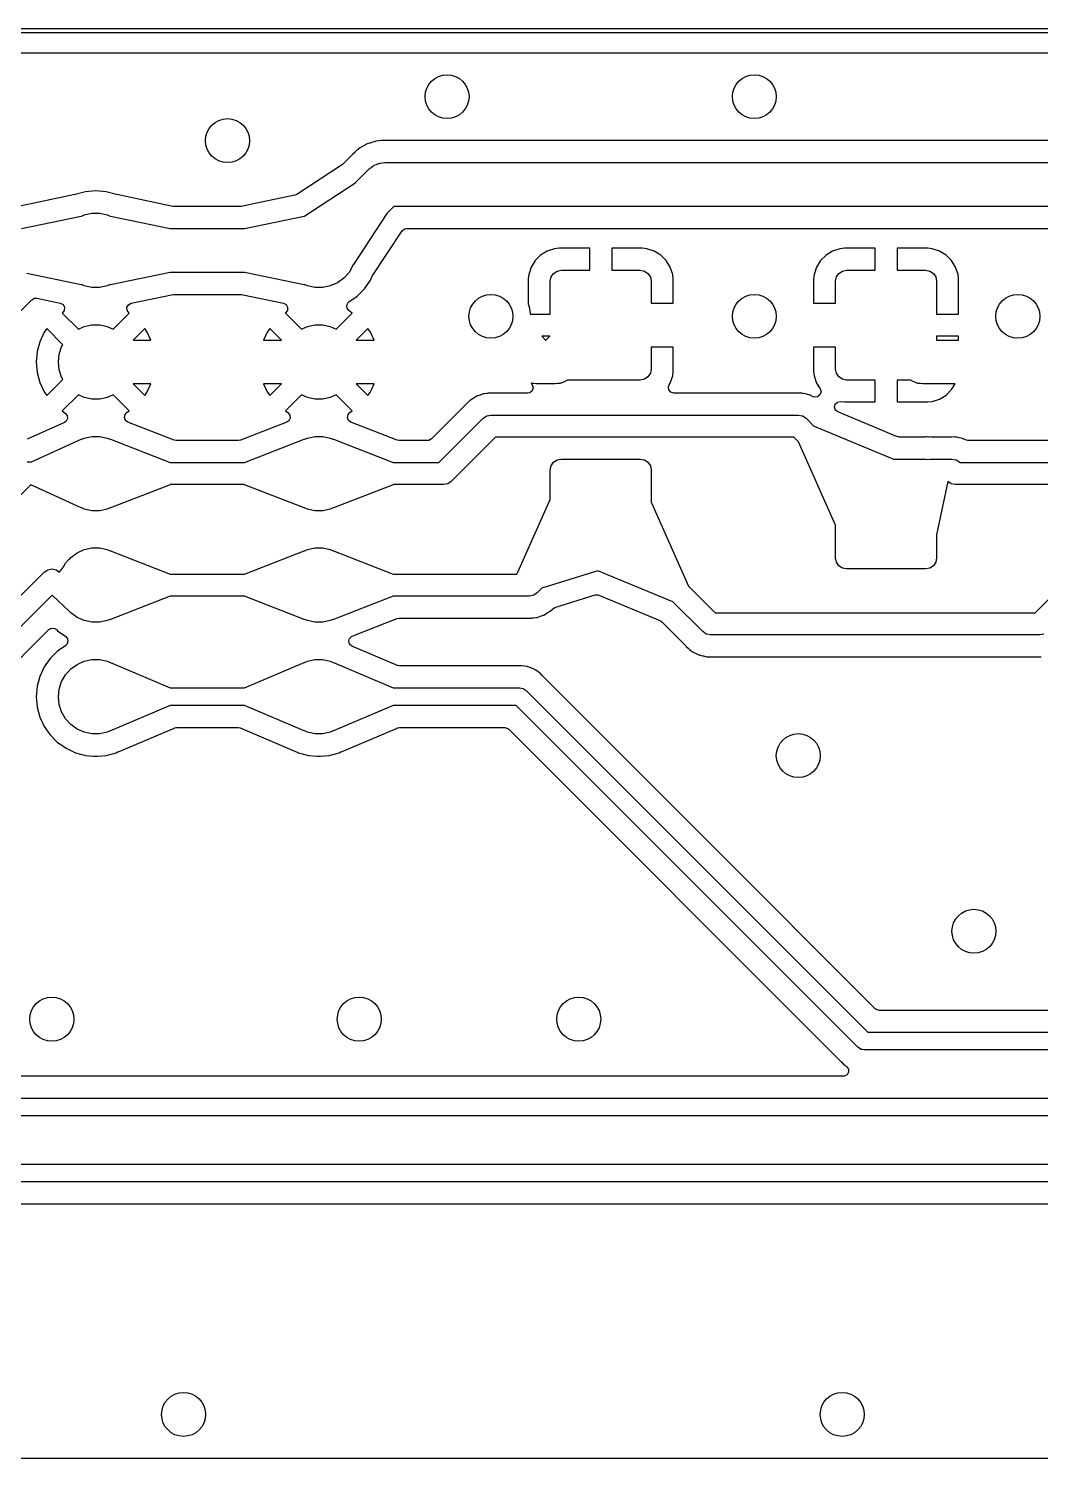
# Model space of a CAD drawing. Extents: x 0.1 to 11.5, y -4.3 to -1.1.
# Drawn here: x 4.152 to 5.06, y -2.382 to -1.1 of the extents above; entities that cross this region are included whole.
import ezdxf

# ---------------------------------------------------------------- set-up
doc = ezdxf.new("R2010")
doc.units = 0
doc.header["$MEASUREMENT"] = 0
doc.layers.add('BLACK', color=7, linetype='CONTINUOUS')

msp = doc.modelspace()

# ---------------------------------------------------------------- linework, layer by layer
at = {"layer": 'BLACK', "linetype": 'CONTINUOUS'}
for p, q in [((0.0787, -1.1004), (11.5354, -1.1004)), ((11.5335, -1.1043), (0.0807, -1.1043)), ((3.9452, -1.122), (5.6611, -1.122)), ((4.4546, -1.2046), (4.4533, -1.2051)), ((4.4549, -1.2044), (4.4546, -1.2046)), ((4.456, -1.2038), (4.4549, -1.2044)), ((4.4583, -1.2031), (4.456, -1.2038)), ((4.456, -1.2038), (4.456, -1.2038)), ((4.4585, -1.203), (4.4583, -1.2031)), ((4.4608, -1.2021), (4.4585, -1.203)), ((4.4621, -1.2019), (4.4608, -1.2021)), ((4.4624, -1.2018), (4.4621, -1.2019)), ((4.4637, -1.2014), (4.4624, -1.2018)), ((4.4661, -1.2011), (4.4637, -1.2014)), ((4.4663, -1.2011), (4.4661, -1.2011)), ((4.4686, -1.2007), (4.4663, -1.2011)), ((4.4704, -1.2007), (4.4686, -1.2007)), ((4.4686, -1.2007), (4.4686, -1.2007)), ((4.4686, -1.2007), (4.4686, -1.2007)), ((4.4722, -1.2008), (4.4704, -1.2007)), ((5.0958, -1.2008), (4.4722, -1.2008)), ((4.4419, -1.2142), (4.4345, -1.2216)), ((4.4421, -1.2139), (4.4419, -1.2142)), ((4.443, -1.2129), (4.4421, -1.2139)), ((4.4448, -1.2113), (4.443, -1.2129)), ((4.4449, -1.2112), (4.4448, -1.2113)), ((4.4466, -1.2095), (4.4449, -1.2112)), ((4.4478, -1.2087), (4.4466, -1.2095)), ((4.4466, -1.2095), (4.4466, -1.2095)), ((4.448, -1.2085), (4.4478, -1.2087)), ((4.449, -1.2077), (4.448, -1.2085)), ((4.4511, -1.2065), (4.449, -1.2077)), ((4.4513, -1.2064), (4.4511, -1.2065)), ((4.4533, -1.2051), (4.4513, -1.2064)), ((4.4533, -1.2051), (4.4533, -1.2051)), ((4.4338, -1.2222), (4.3928, -1.2491)), ((4.4345, -1.2216), (4.4338, -1.2222)), ((4.4458, -1.2381), (4.4577, -1.2262)), ((4.4577, -1.2262), (4.4594, -1.225)), ((4.4594, -1.225), (4.461, -1.2236)), ((4.461, -1.2236), (4.4617, -1.2233)), ((4.4617, -1.2233), (4.4622, -1.2229)), ((4.4622, -1.2229), (4.4642, -1.2221)), ((4.4642, -1.2221), (4.4661, -1.2213)), ((4.4661, -1.2213), (4.4668, -1.2212)), ((4.4668, -1.2212), (4.4675, -1.2209)), ((4.4675, -1.2209), (4.4696, -1.2208)), ((4.4696, -1.2208), (4.4717, -1.2205)), ((4.4717, -1.2205), (5.0984, -1.2205)), ((4.4001, -1.2681), (4.4457, -1.2382)), ((4.4457, -1.2382), (4.4458, -1.2381)), ((4.1937, -1.2492), (4.1434, -1.2597)), ((4.1941, -1.2491), (4.1937, -1.2492)), ((4.2033, -1.2467), (4.1941, -1.2491)), ((4.1941, -1.2491), (4.1941, -1.2491)), ((4.2126, -1.2458), (4.2033, -1.2467)), ((4.2033, -1.2467), (4.2033, -1.2467)), ((4.2219, -1.2467), (4.2126, -1.2458)), ((4.2126, -1.2458), (4.2126, -1.2458)), ((4.2311, -1.2491), (4.2219, -1.2467)), ((4.2219, -1.2467), (4.2219, -1.2467)), ((4.2315, -1.2492), (4.2311, -1.2491)), ((4.2311, -1.2491), (4.2311, -1.2491)), ((4.2818, -1.2597), (4.2315, -1.2492)), ((4.3911, -1.2498), (4.3499, -1.2583)), ((4.3928, -1.2491), (4.3911, -1.2498)), ((4.146, -1.2795), (4.1994, -1.2684)), ((4.1994, -1.2684), (4.1998, -1.2684)), ((4.1998, -1.2685), (4.2023, -1.2674)), ((4.1998, -1.2684), (4.1998, -1.2685)), ((4.2023, -1.2674), (4.2091, -1.2659)), ((4.2091, -1.2659), (4.2161, -1.2659)), ((4.2161, -1.2659), (4.2229, -1.2674)), ((4.2229, -1.2674), (4.2254, -1.2685)), ((4.2254, -1.2685), (4.2255, -1.2684)), ((4.2255, -1.2684), (4.2258, -1.2684)), ((4.2258, -1.2684), (4.2792, -1.2795)), ((4.282, -1.2597), (4.2818, -1.2597)), ((4.283, -1.2598), (4.282, -1.2597)), ((4.3422, -1.2598), (4.283, -1.2598)), ((4.3432, -1.2597), (4.3422, -1.2598)), ((4.3434, -1.2597), (4.3432, -1.2597)), ((4.3499, -1.2583), (4.3434, -1.2597)), ((4.346, -1.2795), (4.3994, -1.2684)), ((4.3994, -1.2684), (4.3998, -1.2684)), ((4.3998, -1.2684), (4.3998, -1.2685)), ((4.3998, -1.2685), (4.3999, -1.2684)), ((4.3999, -1.2683), (4.4001, -1.2681)), ((4.3999, -1.2684), (4.3999, -1.2683)), ((4.4736, -1.2661), (4.4437, -1.3117)), ((4.4737, -1.266), (4.4736, -1.2661)), ((4.4798, -1.2598), (4.4737, -1.266)), ((5.0903, -1.2598), (4.4798, -1.2598)), ((4.2792, -1.2795), (4.2793, -1.2795)), ((4.2793, -1.2795), (4.3459, -1.2795)), ((4.3459, -1.2795), (4.346, -1.2795)), ((4.4872, -1.2818), (4.4893, -1.28)), ((4.4893, -1.28), (4.4913, -1.2795)), ((4.4913, -1.2795), (5.0788, -1.2795)), ((4.4605, -1.3224), (4.4872, -1.2818)), ((4.6115, -1.3035), (4.6066, -1.3083)), ((4.6174, -1.2998), (4.6115, -1.3035)), ((4.6239, -1.2977), (4.6174, -1.2998)), ((4.6174, -1.2998), (4.6174, -1.2998)), ((4.628, -1.2972), (4.6239, -1.2977)), ((4.6555, -1.2972), (4.628, -1.2972)), ((4.628, -1.2972), (4.628, -1.2972)), ((4.6555, -1.3169), (4.6555, -1.2972)), ((4.7028, -1.2972), (4.6752, -1.2972)), ((4.6752, -1.2972), (4.6752, -1.3169)), ((4.7068, -1.2977), (4.7028, -1.2972)), ((4.7134, -1.2998), (4.7068, -1.2977)), ((4.7068, -1.2977), (4.7068, -1.2977)), ((4.7192, -1.3035), (4.7134, -1.2998)), ((4.7134, -1.2998), (4.7134, -1.2998)), ((4.7241, -1.3083), (4.7192, -1.3035)), ((4.8674, -1.3035), (4.8625, -1.3083)), ((4.8733, -1.2998), (4.8674, -1.3035)), ((4.8798, -1.2977), (4.8733, -1.2998)), ((4.8733, -1.2998), (4.8733, -1.2998)), ((4.8839, -1.2972), (4.8798, -1.2977)), ((4.9114, -1.2972), (4.8839, -1.2972)), ((4.8839, -1.2972), (4.8839, -1.2972)), ((4.9114, -1.3169), (4.9114, -1.2972)), ((4.9587, -1.2972), (4.9311, -1.2972)), ((4.9311, -1.2972), (4.9311, -1.3169)), ((4.9627, -1.2977), (4.9587, -1.2972)), ((4.9693, -1.2998), (4.9627, -1.2977)), ((4.9627, -1.2977), (4.9627, -1.2977)), ((4.9751, -1.3035), (4.9693, -1.2998)), ((4.9693, -1.2998), (4.9693, -1.2998)), ((4.98, -1.3083), (4.9751, -1.3035)), ((4.2792, -1.319), (4.2258, -1.3301)), ((4.2793, -1.3189), (4.2792, -1.319)), ((4.3459, -1.3189), (4.2793, -1.3189)), ((4.346, -1.319), (4.3459, -1.3189)), ((4.3994, -1.3301), (4.346, -1.319)), ((4.4397, -1.3189), (4.435, -1.3241)), ((4.4432, -1.3128), (4.4397, -1.3189)), ((4.4435, -1.3119), (4.4432, -1.3128)), ((4.4437, -1.3117), (4.4435, -1.3119)), ((4.603, -1.3142), (4.6008, -1.3208)), ((4.6066, -1.3083), (4.603, -1.3142)), ((4.603, -1.3142), (4.603, -1.3142)), ((4.6208, -1.323), (4.623, -1.3198)), ((4.623, -1.3198), (4.6262, -1.3177)), ((4.6262, -1.3177), (4.6299, -1.3169)), ((4.6299, -1.3169), (4.6555, -1.3169)), ((4.6752, -1.3169), (4.7008, -1.3169)), ((4.7008, -1.3169), (4.7046, -1.3177)), ((4.7046, -1.3177), (4.7077, -1.3198)), ((4.7077, -1.3198), (4.7099, -1.323)), ((4.7277, -1.3142), (4.7241, -1.3083)), ((4.7299, -1.3208), (4.7277, -1.3142)), ((4.7277, -1.3142), (4.7277, -1.3142)), ((4.8589, -1.3142), (4.8567, -1.3208)), ((4.8625, -1.3083), (4.8589, -1.3142)), ((4.8589, -1.3142), (4.8589, -1.3142)), ((4.8767, -1.323), (4.8789, -1.3198)), ((4.8789, -1.3198), (4.8821, -1.3177)), ((4.8821, -1.3177), (4.8858, -1.3169)), ((4.8858, -1.3169), (4.9114, -1.3169)), ((4.9311, -1.3169), (4.9567, -1.3169)), ((4.9567, -1.3169), (4.9605, -1.3177)), ((4.9605, -1.3177), (4.9637, -1.3198)), ((4.9637, -1.3198), (4.9658, -1.323)), ((4.9836, -1.3142), (4.98, -1.3083)), ((4.9858, -1.3208), (4.9836, -1.3142)), ((4.9836, -1.3142), (4.9836, -1.3142)), ((4.1994, -1.3301), (4.1508, -1.32)), ((4.1997, -1.33), (4.1994, -1.3301)), ((4.1998, -1.3299), (4.1997, -1.33)), ((4.2023, -1.331), (4.1998, -1.3299)), ((4.2091, -1.3325), (4.2023, -1.331)), ((4.2161, -1.3325), (4.2091, -1.3325)), ((4.2229, -1.331), (4.2161, -1.3325)), ((4.2254, -1.3299), (4.2229, -1.331)), ((4.2254, -1.33), (4.2254, -1.3299)), ((4.2258, -1.3301), (4.2254, -1.33)), ((4.3997, -1.33), (4.3994, -1.3301)), ((4.3998, -1.3299), (4.3997, -1.33)), ((4.4023, -1.331), (4.3998, -1.3299)), ((4.4091, -1.3325), (4.4023, -1.331)), ((4.4161, -1.3325), (4.4091, -1.3325)), ((4.4229, -1.331), (4.4161, -1.3325)), ((4.4293, -1.3282), (4.4229, -1.331)), ((4.435, -1.3241), (4.4293, -1.3282)), ((4.4535, -1.3335), (4.4588, -1.3259)), ((4.4588, -1.3259), (4.4602, -1.323)), ((4.4588, -1.3259), (4.4588, -1.3259)), ((4.4602, -1.323), (4.4605, -1.3224)), ((4.6008, -1.3208), (4.6004, -1.3248)), ((4.6004, -1.3248), (4.6004, -1.3472)), ((4.6008, -1.3208), (4.6008, -1.3208)), ((4.6201, -1.3268), (4.6208, -1.323)), ((4.6201, -1.3563), (4.6201, -1.3268)), ((4.7099, -1.323), (4.7106, -1.3268)), ((4.7106, -1.3268), (4.7106, -1.3465)), ((4.7303, -1.3248), (4.7299, -1.3208)), ((4.7303, -1.3465), (4.7303, -1.3248)), ((4.7303, -1.3248), (4.7303, -1.3248)), ((4.8567, -1.3208), (4.8563, -1.3248)), ((4.8563, -1.3248), (4.8563, -1.3465)), ((4.8567, -1.3208), (4.8567, -1.3208)), ((4.876, -1.3268), (4.8767, -1.323)), ((4.876, -1.3465), (4.876, -1.3268)), ((4.9658, -1.323), (4.9665, -1.3268)), ((4.9665, -1.3268), (4.9665, -1.3563)), ((4.9862, -1.3248), (4.9858, -1.3208)), ((4.9862, -1.3563), (4.9862, -1.3248)), ((4.9862, -1.3248), (4.9862, -1.3248)), ((4.0356, -1.463), (4.1552, -1.3434)), ((4.1552, -1.3434), (4.1576, -1.3421)), ((4.1576, -1.3421), (4.1596, -1.3421)), ((4.1596, -1.3421), (4.1808, -1.3465)), ((4.2444, -1.3465), (4.282, -1.3387)), ((4.282, -1.3387), (4.283, -1.3386)), ((4.283, -1.3386), (4.3422, -1.3386)), ((4.3422, -1.3386), (4.3432, -1.3387)), ((4.3432, -1.3387), (4.3808, -1.3465)), ((4.4388, -1.3459), (4.4396, -1.3452)), ((4.4396, -1.3452), (4.4469, -1.3401)), ((4.4469, -1.3401), (4.4535, -1.3335)), ((4.1808, -1.3465), (4.1833, -1.3478)), ((4.1828, -1.3552), (4.1826, -1.3553)), ((4.1826, -1.3553), (4.1826, -1.3553)), ((4.1826, -1.3553), (4.197, -1.3697)), ((4.1844, -1.353), (4.1828, -1.3552)), ((4.1833, -1.3478), (4.1846, -1.3502)), ((4.1846, -1.3502), (4.1844, -1.353)), ((4.2282, -1.3697), (4.2426, -1.3553)), ((4.2405, -1.3504), (4.2418, -1.348)), ((4.2408, -1.3532), (4.2405, -1.3504)), ((4.2425, -1.3553), (4.2408, -1.3532)), ((4.2418, -1.348), (4.2442, -1.3466)), ((4.2426, -1.3553), (4.2425, -1.3553)), ((4.2426, -1.3553), (4.2426, -1.3553)), ((4.2442, -1.3466), (4.2444, -1.3465)), ((4.3808, -1.3465), (4.3833, -1.3478)), ((4.3828, -1.3552), (4.3826, -1.3553)), ((4.3826, -1.3553), (4.3826, -1.3553)), ((4.3826, -1.3553), (4.397, -1.3697)), ((4.3844, -1.353), (4.3828, -1.3552)), ((4.3833, -1.3478), (4.3846, -1.3502)), ((4.3846, -1.3502), (4.3844, -1.353)), ((4.4282, -1.3697), (4.4416, -1.3563)), ((4.4376, -1.3483), (4.4388, -1.3459)), ((4.4379, -1.3511), (4.4376, -1.3483)), ((4.4396, -1.3532), (4.4379, -1.3511)), ((4.4426, -1.3553), (4.4396, -1.3532)), ((4.4416, -1.3563), (4.4426, -1.3553)), ((4.4426, -1.3553), (4.4426, -1.3553)), ((4.6004, -1.3472), (4.6016, -1.3509)), ((4.6016, -1.3509), (4.6022, -1.3563)), ((4.6022, -1.3563), (4.6201, -1.3563)), ((4.7106, -1.3465), (4.7303, -1.3465)), ((4.8563, -1.3465), (4.876, -1.3465)), ((4.9665, -1.3563), (4.9862, -1.3563)), ((4.1687, -1.3692), (4.1664, -1.3725)), ((4.1831, -1.3837), (4.1687, -1.3692)), ((4.197, -1.3697), (4.2023, -1.3674)), ((4.2023, -1.3674), (4.2091, -1.3659)), ((4.2091, -1.3659), (4.2161, -1.3659)), ((4.2161, -1.3659), (4.2229, -1.3674)), ((4.2229, -1.3674), (4.2282, -1.3697)), ((4.2565, -1.3692), (4.2462, -1.3795)), ((4.2588, -1.3725), (4.2565, -1.3692)), ((4.2565, -1.3692), (4.2565, -1.3692)), ((4.3687, -1.3692), (4.3664, -1.3725)), ((4.379, -1.3795), (4.3687, -1.3692)), ((4.397, -1.3697), (4.4023, -1.3674)), ((4.4023, -1.3674), (4.4091, -1.3659)), ((4.4091, -1.3659), (4.4161, -1.3659)), ((4.4161, -1.3659), (4.4229, -1.3674)), ((4.4229, -1.3674), (4.4282, -1.3697)), ((4.4565, -1.3692), (4.4462, -1.3795)), ((4.4588, -1.3725), (4.4565, -1.3692)), ((4.4565, -1.3692), (4.4565, -1.3692)), ((4.1625, -1.381), (4.1601, -1.3899)), ((4.1664, -1.3725), (4.1625, -1.381)), ((4.1625, -1.381), (4.1625, -1.381)), ((4.182, -1.3856), (4.1831, -1.3837)), ((4.2462, -1.3795), (4.2621, -1.3795)), ((4.2621, -1.3795), (4.2588, -1.3725)), ((4.2588, -1.3725), (4.2588, -1.3725)), ((4.3664, -1.3725), (4.3631, -1.3795)), ((4.3631, -1.3795), (4.379, -1.3795)), ((4.4462, -1.3795), (4.4621, -1.3795)), ((4.4621, -1.3795), (4.4588, -1.3725)), ((4.4588, -1.3725), (4.4588, -1.3725)), ((4.6198, -1.376), (4.6125, -1.376)), ((4.6125, -1.376), (4.616, -1.3795)), ((4.616, -1.3795), (4.6163, -1.3795)), ((4.6163, -1.3795), (4.6198, -1.376)), ((4.9862, -1.376), (4.9665, -1.376)), ((4.9665, -1.376), (4.9665, -1.3795)), ((4.9665, -1.3795), (4.9862, -1.3795)), ((4.9862, -1.3795), (4.9862, -1.376)), ((4.1601, -1.3899), (4.1592, -1.3992)), ((4.1601, -1.3899), (4.1601, -1.3899)), ((4.1791, -1.3992), (4.1799, -1.3923)), ((4.1799, -1.3923), (4.182, -1.3856)), ((4.7303, -1.3858), (4.7106, -1.3858)), ((4.7106, -1.3858), (4.7106, -1.4055)), ((4.7303, -1.4075), (4.7303, -1.3858)), ((4.876, -1.3858), (4.8563, -1.3858)), ((4.8563, -1.3858), (4.8563, -1.4075)), ((4.876, -1.4055), (4.876, -1.3858)), ((4.1592, -1.3992), (4.1592, -1.3992)), ((4.1592, -1.3992), (4.1601, -1.4085)), ((4.1601, -1.4085), (4.1601, -1.4085)), ((4.1601, -1.4085), (4.1625, -1.4175)), ((4.1799, -1.4062), (4.1791, -1.3992)), ((4.182, -1.4128), (4.1799, -1.4062)), ((4.7099, -1.4093), (4.7077, -1.4125)), ((4.7106, -1.4055), (4.7099, -1.4093)), ((4.7299, -1.4115), (4.7303, -1.4075)), ((4.7303, -1.4075), (4.7303, -1.4075)), ((4.8563, -1.4075), (4.8567, -1.4115)), ((4.8767, -1.4093), (4.876, -1.4055)), ((4.8789, -1.4125), (4.8767, -1.4093)), ((4.1625, -1.4175), (4.1625, -1.4175)), ((4.1625, -1.4175), (4.1664, -1.4259)), ((4.1687, -1.4292), (4.1831, -1.4148)), ((4.1831, -1.4148), (4.182, -1.4128)), ((4.2462, -1.4189), (4.2565, -1.4292)), ((4.2621, -1.4189), (4.2462, -1.4189)), ((4.2588, -1.4259), (4.2621, -1.4189)), ((4.3631, -1.4189), (4.3664, -1.4259)), ((4.379, -1.4189), (4.3631, -1.4189)), ((4.3687, -1.4292), (4.379, -1.4189)), ((4.4462, -1.4189), (4.4565, -1.4292)), ((4.4621, -1.4189), (4.4462, -1.4189)), ((4.4588, -1.4259), (4.4621, -1.4189)), ((4.6037, -1.4184), (4.6031, -1.4182)), ((4.6031, -1.4182), (4.604, -1.4197)), ((4.6058, -1.4186), (4.6037, -1.4184)), ((4.6047, -1.4224), (4.6039, -1.425)), ((4.604, -1.4197), (4.6047, -1.4224)), ((4.6079, -1.4189), (4.6058, -1.4186)), ((4.6244, -1.4189), (4.6079, -1.4189)), ((4.6265, -1.4186), (4.6244, -1.4189)), ((4.6286, -1.4184), (4.6265, -1.4186)), ((4.6293, -1.4182), (4.6286, -1.4184)), ((4.63, -1.4181), (4.6293, -1.4182)), ((4.6319, -1.4172), (4.63, -1.4181)), ((4.6338, -1.4165), (4.6319, -1.4172)), ((4.6344, -1.4161), (4.6338, -1.4165)), ((4.6351, -1.4158), (4.6344, -1.4161)), ((4.6355, -1.4154), (4.6351, -1.4158)), ((4.7008, -1.4154), (4.6355, -1.4154)), ((4.7046, -1.4146), (4.7008, -1.4154)), ((4.7077, -1.4125), (4.7046, -1.4146)), ((4.7261, -1.4216), (4.7267, -1.4197)), ((4.7264, -1.4243), (4.7261, -1.4216)), ((4.7267, -1.4197), (4.7277, -1.4181)), ((4.7277, -1.4181), (4.7299, -1.4115)), ((4.7277, -1.4181), (4.7277, -1.4181)), ((4.7299, -1.4115), (4.7299, -1.4115)), ((4.8567, -1.4115), (4.8589, -1.4181)), ((4.8589, -1.4181), (4.8589, -1.4181)), ((4.8589, -1.4181), (4.8621, -1.4234)), ((4.8821, -1.4146), (4.8789, -1.4125)), ((4.8858, -1.4154), (4.8821, -1.4146)), ((4.9114, -1.4154), (4.8858, -1.4154)), ((4.9114, -1.435), (4.9114, -1.4154)), ((4.9311, -1.4154), (4.9311, -1.435)), ((4.9432, -1.4154), (4.9311, -1.4154)), ((4.9437, -1.4158), (4.9432, -1.4154)), ((4.9443, -1.4161), (4.9437, -1.4158)), ((4.9449, -1.4165), (4.9443, -1.4161)), ((4.9469, -1.4172), (4.9449, -1.4165)), ((4.9488, -1.4181), (4.9469, -1.4172)), ((4.9495, -1.4182), (4.9488, -1.4181)), ((4.9501, -1.4184), (4.9495, -1.4182)), ((4.9522, -1.4186), (4.9501, -1.4184)), ((4.9543, -1.4189), (4.9522, -1.4186)), ((4.9831, -1.4189), (4.9543, -1.4189)), ((4.98, -1.424), (4.9831, -1.4189)), ((4.1664, -1.4259), (4.1664, -1.4259)), ((4.1664, -1.4259), (4.1687, -1.4292)), ((4.1687, -1.4292), (4.1687, -1.4292)), ((4.197, -1.4287), (4.1826, -1.4431)), ((4.2023, -1.431), (4.197, -1.4287)), ((4.2091, -1.4325), (4.2023, -1.431)), ((4.2161, -1.4325), (4.2091, -1.4325)), ((4.2229, -1.431), (4.2161, -1.4325)), ((4.2282, -1.4287), (4.2229, -1.431)), ((4.2426, -1.4431), (4.2282, -1.4287)), ((4.2565, -1.4292), (4.2588, -1.4259)), ((4.2565, -1.4292), (4.2565, -1.4292)), ((4.2588, -1.4259), (4.2588, -1.4259)), ((4.3664, -1.4259), (4.3664, -1.4259)), ((4.3664, -1.4259), (4.3687, -1.4292)), ((4.3687, -1.4292), (4.3687, -1.4292)), ((4.397, -1.4287), (4.3826, -1.4431)), ((4.4023, -1.431), (4.397, -1.4287)), ((4.4091, -1.4325), (4.4023, -1.431)), ((4.4161, -1.4325), (4.4091, -1.4325)), ((4.4229, -1.431), (4.4161, -1.4325)), ((4.4282, -1.4287), (4.4229, -1.431)), ((4.4426, -1.4431), (4.4282, -1.4287)), ((4.4565, -1.4292), (4.4588, -1.4259)), ((4.4565, -1.4292), (4.4565, -1.4292)), ((4.4588, -1.4259), (4.4588, -1.4259)), ((4.5471, -1.4346), (4.5457, -1.4361)), ((4.5478, -1.4339), (4.5471, -1.4346)), ((4.548, -1.4337), (4.5478, -1.4339)), ((4.5478, -1.4339), (4.5478, -1.4339)), ((4.5478, -1.4339), (4.5478, -1.4339)), ((4.5483, -1.4335), (4.548, -1.4337)), ((4.548, -1.4337), (4.548, -1.4337)), ((4.5485, -1.4334), (4.5483, -1.4335)), ((4.5483, -1.4335), (4.5483, -1.4335)), ((4.5511, -1.4318), (4.5485, -1.4334)), ((4.5536, -1.4301), (4.5511, -1.4318)), ((4.5538, -1.43), (4.5536, -1.4301)), ((4.5541, -1.4298), (4.5538, -1.43)), ((4.5538, -1.43), (4.5538, -1.43)), ((4.5544, -1.4297), (4.5541, -1.4299)), ((4.5541, -1.4299), (4.5541, -1.4298)), ((4.5572, -1.4288), (4.5544, -1.4297)), ((4.5601, -1.4277), (4.5572, -1.4288)), ((4.5603, -1.4277), (4.5601, -1.4277)), ((4.5606, -1.4276), (4.5603, -1.4277)), ((4.5603, -1.4277), (4.5603, -1.4277)), ((4.5609, -1.4276), (4.5606, -1.4276)), ((4.5606, -1.4276), (4.5606, -1.4276)), ((4.5633, -1.4273), (4.5609, -1.4276)), ((4.5639, -1.4273), (4.5633, -1.4273)), ((4.5644, -1.4272), (4.5639, -1.4273)), ((4.5652, -1.4271), (4.5644, -1.4272)), ((4.5655, -1.4271), (4.5652, -1.4271)), ((4.5657, -1.4271), (4.5655, -1.4271)), ((4.566, -1.4271), (4.5657, -1.4271)), ((4.5678, -1.427), (4.566, -1.4271)), ((4.5687, -1.4271), (4.5678, -1.427)), ((4.5694, -1.4271), (4.5687, -1.4271)), ((4.5998, -1.4271), (4.5694, -1.4271)), ((4.6018, -1.4267), (4.5998, -1.4271)), ((4.6039, -1.425), (4.6018, -1.4267)), ((4.7282, -1.4264), (4.7264, -1.4243)), ((4.7309, -1.4271), (4.7282, -1.4264)), ((4.8421, -1.4271), (4.7309, -1.4271)), ((4.8451, -1.4271), (4.8421, -1.4271)), ((4.8454, -1.4271), (4.8451, -1.4271)), ((4.8457, -1.4271), (4.8454, -1.4271)), ((4.8454, -1.4271), (4.8454, -1.4271)), ((4.846, -1.4271), (4.8457, -1.4271)), ((4.8457, -1.4271), (4.8457, -1.4271)), ((4.847, -1.4274), (4.846, -1.4271)), ((4.8489, -1.4278), (4.847, -1.4274)), ((4.8508, -1.4282), (4.8489, -1.4278)), ((4.8519, -1.4285), (4.8508, -1.4282)), ((4.8521, -1.4285), (4.8519, -1.4285)), ((4.8524, -1.4286), (4.8521, -1.4285)), ((4.8521, -1.4285), (4.8521, -1.4285)), ((4.8527, -1.4287), (4.8524, -1.4286)), ((4.8524, -1.4286), (4.8524, -1.4286)), ((4.8554, -1.4301), (4.8527, -1.4287)), ((4.8559, -1.4303), (4.8554, -1.4301)), ((4.8572, -1.4307), (4.8559, -1.4303)), ((4.8599, -1.4304), (4.8572, -1.4307)), ((4.862, -1.4286), (4.8599, -1.4304)), ((4.8629, -1.426), (4.862, -1.4286)), ((4.8621, -1.4234), (4.8629, -1.426)), ((4.8756, -1.437), (4.8776, -1.4352)), ((4.8776, -1.4352), (4.8803, -1.4347)), ((4.8803, -1.4347), (4.8839, -1.435)), ((4.8839, -1.435), (4.9114, -1.435)), ((4.9114, -1.435), (4.9114, -1.435)), ((4.9311, -1.435), (4.9587, -1.435)), ((4.9587, -1.435), (4.9627, -1.4346)), ((4.9587, -1.435), (4.9587, -1.435)), ((4.9627, -1.4346), (4.9693, -1.4325)), ((4.9693, -1.4325), (4.9751, -1.4288)), ((4.9693, -1.4325), (4.9693, -1.4325)), ((4.9751, -1.4288), (4.98, -1.424)), ((4.1826, -1.4431), (4.1853, -1.445)), ((4.1853, -1.445), (4.187, -1.4471)), ((4.187, -1.4471), (4.1873, -1.4498)), ((4.2383, -1.4489), (4.2389, -1.4462)), ((4.2389, -1.4462), (4.2404, -1.4446)), ((4.2404, -1.4446), (4.2426, -1.4431)), ((4.3826, -1.4431), (4.3848, -1.4446)), ((4.3848, -1.4446), (4.3865, -1.4468)), ((4.3865, -1.4468), (4.3868, -1.4495)), ((4.4383, -1.4489), (4.4389, -1.4462)), ((4.4389, -1.4462), (4.4404, -1.4446)), ((4.4404, -1.4446), (4.4426, -1.4431)), ((4.5457, -1.4361), (4.5136, -1.4682)), ((4.56, -1.4497), (4.5632, -1.4476)), ((4.5632, -1.4476), (4.5669, -1.4469)), ((4.5669, -1.4469), (4.5669, -1.4469)), ((4.5669, -1.4469), (4.8425, -1.4469)), ((4.8425, -1.4469), (4.8463, -1.4476)), ((4.8463, -1.4476), (4.8495, -1.4497)), ((4.8749, -1.4397), (4.8756, -1.437)), ((4.8758, -1.4423), (4.8749, -1.4397)), ((4.8779, -1.444), (4.8758, -1.4423)), ((4.9187, -1.4609), (4.8779, -1.444)), ((4.1845, -1.4534), (4.1511, -1.4685)), ((4.186, -1.4523), (4.1845, -1.4534)), ((4.1873, -1.4498), (4.186, -1.4523)), ((4.2393, -1.4515), (4.2383, -1.4489)), ((4.2414, -1.4532), (4.2393, -1.4515)), ((4.2829, -1.4693), (4.2414, -1.4532)), ((4.3838, -1.4532), (4.3423, -1.4693)), ((4.3856, -1.452), (4.3838, -1.4532)), ((4.3868, -1.4495), (4.3856, -1.452)), ((4.4393, -1.4515), (4.4383, -1.4489)), ((4.4414, -1.4532), (4.4393, -1.4515)), ((4.4829, -1.4693), (4.4414, -1.4532)), ((4.5203, -1.4894), (4.56, -1.4497)), ((4.56, -1.4497), (4.56, -1.4497)), ((4.8495, -1.4497), (4.8565, -1.4568)), ((4.8565, -1.4568), (4.8565, -1.4567)), ((4.8565, -1.4567), (4.8567, -1.4568)), ((4.8567, -1.4568), (4.9274, -1.4861)), ((4.1549, -1.4887), (4.1994, -1.4685)), ((4.1994, -1.4685), (4.1997, -1.4685)), ((4.1997, -1.4685), (4.2023, -1.4674)), ((4.1997, -1.4685), (4.1997, -1.4685)), ((4.2023, -1.4674), (4.2091, -1.4659)), ((4.2091, -1.4659), (4.2161, -1.4659)), ((4.2161, -1.4659), (4.2229, -1.4674)), ((4.2229, -1.4674), (4.2254, -1.4685)), ((4.2254, -1.4685), (4.2255, -1.4685)), ((4.2255, -1.4685), (4.2258, -1.4685)), ((4.2258, -1.4685), (4.2792, -1.4893)), ((4.2847, -1.4697), (4.2829, -1.4693)), ((4.3405, -1.4697), (4.2847, -1.4697)), ((4.3423, -1.4693), (4.3405, -1.4697)), ((4.346, -1.4893), (4.3994, -1.4685)), ((4.3994, -1.4685), (4.3997, -1.4685)), ((4.3997, -1.4685), (4.3998, -1.4685)), ((4.3998, -1.4685), (4.4023, -1.4674)), ((4.4023, -1.4674), (4.4091, -1.4659)), ((4.4091, -1.4659), (4.4161, -1.4659)), ((4.4161, -1.4659), (4.4229, -1.4674)), ((4.4229, -1.4674), (4.4254, -1.4685)), ((4.4254, -1.4685), (4.4255, -1.4685)), ((4.4255, -1.4685), (4.4258, -1.4685)), ((4.4258, -1.4685), (4.4792, -1.4893)), ((4.4847, -1.4697), (4.4829, -1.4693)), ((4.5101, -1.4697), (4.4847, -1.4697)), ((4.5112, -1.4696), (4.5101, -1.4697)), ((4.5136, -1.4682), (4.5112, -1.4696)), ((4.571, -1.4665), (4.5314, -1.5062)), ((4.8384, -1.4665), (4.571, -1.4665)), ((4.8426, -1.4707), (4.8384, -1.4665)), ((4.8426, -1.4709), (4.8426, -1.4707)), ((4.8758, -1.5455), (4.8426, -1.4709)), ((4.9306, -1.4659), (4.9187, -1.4609)), ((4.9313, -1.4661), (4.9306, -1.4659)), ((4.9331, -1.4665), (4.9313, -1.4661)), ((4.9557, -1.4665), (4.9331, -1.4665)), ((4.956, -1.4665), (4.9557, -1.4665)), ((4.9566, -1.4664), (4.956, -1.4665)), ((4.957, -1.4664), (4.9566, -1.4664)), ((4.9571, -1.4664), (4.957, -1.4664)), ((4.957, -1.4664), (4.957, -1.4664)), ((4.9575, -1.4664), (4.9571, -1.4664)), ((4.9571, -1.4664), (4.9571, -1.4664)), ((4.9586, -1.4665), (4.9575, -1.4664)), ((4.9588, -1.4665), (4.9586, -1.4665)), ((4.9592, -1.4665), (4.9588, -1.4665)), ((4.9594, -1.4665), (4.9592, -1.4665)), ((4.9597, -1.4665), (4.9594, -1.4665)), ((4.9615, -1.4663), (4.9597, -1.4665)), ((4.9624, -1.4665), (4.9615, -1.4663)), ((4.9631, -1.4665), (4.9624, -1.4665)), ((4.9799, -1.4665), (4.9631, -1.4665)), ((4.9829, -1.4664), (4.9799, -1.4665)), ((4.9832, -1.4665), (4.9829, -1.4664)), ((4.9835, -1.4665), (4.9832, -1.4665)), ((4.9832, -1.4665), (4.9832, -1.4665)), ((4.9838, -1.4665), (4.9835, -1.4665)), ((4.9835, -1.4665), (4.9835, -1.4665)), ((4.9846, -1.4667), (4.9838, -1.4665)), ((4.9867, -1.4672), (4.9846, -1.4667)), ((4.9886, -1.4676), (4.9867, -1.4672)), ((4.9897, -1.4678), (4.9886, -1.4676)), ((4.9899, -1.4679), (4.9897, -1.4678)), ((4.9902, -1.468), (4.9899, -1.4679)), ((4.9899, -1.4679), (4.9899, -1.4679)), ((4.9905, -1.4681), (4.9902, -1.468)), ((4.9902, -1.468), (4.9902, -1.468)), ((4.9926, -1.4691), (4.9905, -1.4681)), ((4.9905, -1.4681), (4.9905, -1.4681)), ((4.9905, -1.4681), (4.9905, -1.4681)), ((4.9947, -1.4697), (4.9926, -1.4691)), ((5.0854, -1.4697), (4.9947, -1.4697)), ((4.6262, -1.487), (4.6299, -1.4862)), ((4.6299, -1.4862), (4.7008, -1.4862)), ((4.7008, -1.4862), (4.7046, -1.487)), ((4.9274, -1.4861), (4.9275, -1.4862)), ((4.9275, -1.4862), (4.9567, -1.4862)), ((4.9567, -1.4862), (4.9569, -1.4863)), ((4.9569, -1.4863), (4.957, -1.4863)), ((4.957, -1.4863), (4.9588, -1.4866)), ((4.9588, -1.4866), (4.9606, -1.4862)), ((4.9606, -1.4862), (4.9606, -1.4862)), ((4.9606, -1.4862), (4.9803, -1.4862)), ((4.9803, -1.4862), (4.9841, -1.487)), ((4.1511, -1.4887), (4.1549, -1.4887)), ((4.2792, -1.4893), (4.2794, -1.4894)), ((4.2794, -1.4894), (4.3458, -1.4894)), ((4.3458, -1.4894), (4.346, -1.4893)), ((4.3458, -1.4894), (4.3458, -1.4894)), ((4.4792, -1.4893), (4.4794, -1.4894)), ((4.4794, -1.4894), (4.5203, -1.4894)), ((4.6201, -1.4961), (4.6208, -1.4923)), ((4.6201, -1.5225), (4.6201, -1.4961)), ((4.6208, -1.4923), (4.623, -1.4891)), ((4.623, -1.4891), (4.6262, -1.487)), ((4.7046, -1.487), (4.7077, -1.4891)), ((4.7077, -1.4891), (4.7099, -1.4923)), ((4.7099, -1.4923), (4.7106, -1.4961)), ((4.7106, -1.4961), (4.7106, -1.5252)), ((4.9841, -1.487), (4.9873, -1.4891)), ((4.9873, -1.4891), (4.9875, -1.4894)), ((4.9875, -1.4894), (5.0907, -1.4894)), ((4.1543, -1.5092), (4.0572, -1.6064)), ((4.1544, -1.5092), (4.1543, -1.5092)), ((4.1994, -1.5299), (4.1544, -1.5092)), ((4.2792, -1.5092), (4.2258, -1.53)), ((4.2794, -1.5091), (4.2792, -1.5092)), ((4.3458, -1.5091), (4.2794, -1.5091)), ((4.2794, -1.5091), (4.2794, -1.5091)), ((4.346, -1.5092), (4.3458, -1.5091)), ((4.3994, -1.53), (4.346, -1.5092)), ((4.4792, -1.5092), (4.4258, -1.53)), ((4.4794, -1.5091), (4.4792, -1.5092)), ((4.5244, -1.5091), (4.4794, -1.5091)), ((4.4794, -1.5091), (4.4794, -1.5091)), ((4.5282, -1.5083), (4.5244, -1.5091)), ((4.5314, -1.5062), (4.5282, -1.5083)), ((4.9765, -1.5062), (4.9666, -1.5541)), ((4.9797, -1.5083), (4.9765, -1.5062)), ((4.9835, -1.5091), (4.9797, -1.5083)), ((5.0907, -1.5091), (4.9835, -1.5091)), ((4.5923, -1.5848), (4.6199, -1.5226)), ((4.6199, -1.5226), (4.6201, -1.5225)), ((4.1997, -1.5299), (4.1994, -1.5299)), ((4.1994, -1.5299), (4.1994, -1.5299)), ((4.2023, -1.531), (4.1997, -1.5299)), ((4.1997, -1.5299), (4.1997, -1.5299)), ((4.2091, -1.5325), (4.2023, -1.531)), ((4.2161, -1.5325), (4.2091, -1.5325)), ((4.2229, -1.531), (4.2161, -1.5325)), ((4.2254, -1.5299), (4.2229, -1.531)), ((4.2255, -1.53), (4.2254, -1.5299)), ((4.2258, -1.53), (4.2255, -1.53)), ((4.3997, -1.53), (4.3994, -1.53)), ((4.3998, -1.5299), (4.3997, -1.53)), ((4.4023, -1.531), (4.3998, -1.5299)), ((4.4091, -1.5325), (4.4023, -1.531)), ((4.4161, -1.5325), (4.4091, -1.5325)), ((4.4229, -1.531), (4.4161, -1.5325)), ((4.4254, -1.5299), (4.4229, -1.531)), ((4.4255, -1.53), (4.4254, -1.5299)), ((4.4258, -1.53), (4.4255, -1.53)), ((4.7106, -1.5252), (4.7108, -1.5254)), ((4.7108, -1.5254), (4.744, -1.6)), ((4.876, -1.5457), (4.8758, -1.5455)), ((4.876, -1.5748), (4.876, -1.5457)), ((4.9666, -1.5541), (4.9665, -1.5542)), ((4.9665, -1.5542), (4.9665, -1.5748)), ((4.1881, -1.5766), (4.1886, -1.576)), ((4.1886, -1.576), (4.1889, -1.5758)), ((4.1889, -1.5758), (4.1902, -1.5743)), ((4.1902, -1.5743), (4.1959, -1.5702)), ((4.1959, -1.5702), (4.2023, -1.5674)), ((4.2023, -1.5674), (4.2091, -1.5659)), ((4.2091, -1.5659), (4.2161, -1.5659)), ((4.2161, -1.5659), (4.2229, -1.5674)), ((4.2229, -1.5674), (4.2254, -1.5685)), ((4.2254, -1.5685), (4.2255, -1.5685)), ((4.2255, -1.5685), (4.2258, -1.5685)), ((4.2258, -1.5685), (4.2792, -1.5893)), ((4.346, -1.5893), (4.3994, -1.5685)), ((4.3994, -1.5685), (4.3997, -1.5685)), ((4.3997, -1.5685), (4.3998, -1.5685)), ((4.3998, -1.5685), (4.4023, -1.5674)), ((4.4023, -1.5674), (4.4091, -1.5659)), ((4.4091, -1.5659), (4.4161, -1.5659)), ((4.4161, -1.5659), (4.4229, -1.5674)), ((4.4229, -1.5674), (4.4254, -1.5685)), ((4.4254, -1.5685), (4.4255, -1.5685)), ((4.4255, -1.5685), (4.4258, -1.5685)), ((4.4258, -1.5685), (4.4792, -1.5893)), ((4.8767, -1.5786), (4.876, -1.5748)), ((4.9665, -1.5748), (4.9658, -1.5786)), ((4.0904, -1.6634), (4.1663, -1.5875)), ((4.1663, -1.5875), (4.1695, -1.5854)), ((4.1695, -1.5854), (4.1732, -1.5846)), ((4.1732, -1.5846), (4.177, -1.5854)), ((4.177, -1.5854), (4.1802, -1.5875)), ((4.1802, -1.5875), (4.1837, -1.5828)), ((4.1837, -1.5828), (4.1855, -1.5795)), ((4.1855, -1.5795), (4.1881, -1.5766)), ((4.5903, -1.5893), (4.5923, -1.5848)), ((4.6629, -1.5863), (4.6127, -1.602)), ((4.7299, -1.6141), (4.6629, -1.5863)), ((4.8789, -1.5818), (4.8767, -1.5786)), ((4.8821, -1.5839), (4.8789, -1.5818)), ((4.8858, -1.5846), (4.8821, -1.5839)), ((4.9567, -1.5846), (4.8858, -1.5846)), ((4.9605, -1.5839), (4.9567, -1.5846)), ((4.9637, -1.5818), (4.9605, -1.5839)), ((4.9658, -1.5786), (4.9637, -1.5818)), ((4.2792, -1.5893), (4.2794, -1.5894)), ((4.2794, -1.5894), (4.3458, -1.5894)), ((4.3458, -1.5894), (4.346, -1.5893)), ((4.3458, -1.5894), (4.3458, -1.5894)), ((4.4792, -1.5893), (4.4794, -1.5894)), ((4.4794, -1.5894), (4.5902, -1.5894)), ((4.5902, -1.5894), (4.5903, -1.5893)), ((4.744, -1.6), (4.744, -1.6002)), ((4.744, -1.6002), (4.7679, -1.624)), ((5.055, -1.624), (5.0867, -1.5923)), ((4.1734, -1.6082), (4.1014, -1.6802)), ((4.1886, -1.6226), (4.1734, -1.6082)), ((4.2792, -1.6092), (4.2258, -1.63)), ((4.2794, -1.6091), (4.2792, -1.6092)), ((4.3458, -1.6091), (4.2794, -1.6091)), ((4.2794, -1.6091), (4.2794, -1.6091)), ((4.346, -1.6092), (4.3458, -1.6091)), ((4.3994, -1.63), (4.346, -1.6092)), ((4.4792, -1.6092), (4.4258, -1.63)), ((4.4794, -1.6091), (4.4792, -1.6092)), ((4.6016, -1.6091), (4.4794, -1.6091)), ((4.4794, -1.6091), (4.4794, -1.6091)), ((4.6053, -1.6083), (4.6016, -1.6091)), ((4.6085, -1.6062), (4.6053, -1.6083)), ((4.6127, -1.602), (4.6085, -1.6062)), ((4.6241, -1.6193), (4.6603, -1.608)), ((4.6603, -1.608), (4.663, -1.6079)), ((4.663, -1.6079), (4.6636, -1.6081)), ((4.6636, -1.6081), (4.7185, -1.6309)), ((4.7301, -1.6141), (4.7299, -1.6141)), ((4.7568, -1.6408), (4.7301, -1.6141)), ((4.7301, -1.6141), (4.7301, -1.6141)), ((4.1889, -1.6227), (4.1886, -1.6226)), ((4.1902, -1.6241), (4.1889, -1.6227)), ((4.1889, -1.6227), (4.1889, -1.6227)), ((4.1959, -1.6282), (4.1902, -1.6241)), ((4.6084, -1.6282), (4.6113, -1.6271)), ((4.6113, -1.6271), (4.6141, -1.6262)), ((4.6141, -1.6262), (4.6144, -1.6261)), ((4.6141, -1.6262), (4.6141, -1.6262)), ((4.6144, -1.6261), (4.6147, -1.6259)), ((4.6144, -1.6261), (4.6144, -1.6261)), ((4.6147, -1.6259), (4.6149, -1.6258)), ((4.6147, -1.6259), (4.6147, -1.6259)), ((4.6149, -1.6258), (4.6175, -1.6241)), ((4.6149, -1.6258), (4.6149, -1.6258)), ((4.6175, -1.6241), (4.62, -1.6225)), ((4.62, -1.6225), (4.6202, -1.6224)), ((4.62, -1.6225), (4.62, -1.6225)), ((4.6202, -1.6224), (4.6203, -1.6224)), ((4.6203, -1.6224), (4.6205, -1.6222)), ((4.6205, -1.6222), (4.6207, -1.622)), ((4.6205, -1.6222), (4.6205, -1.6222)), ((4.6207, -1.622), (4.622, -1.6206)), ((4.6207, -1.622), (4.6207, -1.622)), ((4.622, -1.6206), (4.6241, -1.6193)), ((4.7679, -1.624), (5.055, -1.624)), ((4.1157, -1.6938), (4.1704, -1.6391)), ((4.1704, -1.6391), (4.1728, -1.6378)), ((4.1728, -1.6378), (4.1756, -1.638)), ((4.1756, -1.638), (4.1773, -1.6391)), ((4.1773, -1.6391), (4.1783, -1.6401)), ((4.1783, -1.6401), (4.1783, -1.6401)), ((4.1783, -1.6401), (4.1856, -1.6452)), ((4.2023, -1.631), (4.1959, -1.6282)), ((4.2091, -1.6325), (4.2023, -1.631)), ((4.2161, -1.6325), (4.2091, -1.6325)), ((4.2229, -1.631), (4.2161, -1.6325)), ((4.2254, -1.6299), (4.2229, -1.631)), ((4.2255, -1.63), (4.2254, -1.6299)), ((4.2258, -1.63), (4.2255, -1.63)), ((4.3997, -1.63), (4.3994, -1.63)), ((4.3998, -1.6299), (4.3997, -1.63)), ((4.4023, -1.631), (4.3998, -1.6299)), ((4.4091, -1.6325), (4.4023, -1.631)), ((4.4161, -1.6325), (4.4091, -1.6325)), ((4.4229, -1.631), (4.4161, -1.6325)), ((4.4254, -1.6299), (4.4229, -1.631)), ((4.4255, -1.63), (4.4254, -1.6299)), ((4.4258, -1.63), (4.4255, -1.63)), ((4.4425, -1.6448), (4.4752, -1.6321)), ((4.4752, -1.6321), (4.4829, -1.6291)), ((4.4829, -1.6291), (4.4847, -1.6288)), ((4.4847, -1.6288), (4.591, -1.6288)), ((4.591, -1.6288), (4.5912, -1.6288)), ((4.5912, -1.6288), (4.5912, -1.6288)), ((4.5912, -1.6288), (4.5912, -1.6288)), ((4.5912, -1.6288), (4.5912, -1.6288)), ((4.5912, -1.6288), (4.5914, -1.6288)), ((4.5914, -1.6288), (4.5991, -1.6288)), ((4.5991, -1.6288), (4.5998, -1.6288)), ((4.5998, -1.6288), (4.6007, -1.6289)), ((4.6007, -1.6289), (4.6028, -1.6288)), ((4.6028, -1.6288), (4.603, -1.6288)), ((4.603, -1.6288), (4.6033, -1.6288)), ((4.6033, -1.6288), (4.6038, -1.6287)), ((4.6033, -1.6288), (4.6033, -1.6288)), ((4.6038, -1.6287), (4.6046, -1.6286)), ((4.6046, -1.6286), (4.6051, -1.6286)), ((4.6051, -1.6286), (4.6076, -1.6283)), ((4.6076, -1.6283), (4.6076, -1.6283)), ((4.6076, -1.6283), (4.6079, -1.6283)), ((4.6079, -1.6283), (4.6082, -1.6282)), ((4.6079, -1.6283), (4.6079, -1.6283)), ((4.6082, -1.6282), (4.6082, -1.6282)), ((4.6082, -1.6282), (4.6084, -1.6282)), ((4.6084, -1.6282), (4.6084, -1.6282)), ((4.7185, -1.6309), (4.7201, -1.632)), ((4.7201, -1.632), (4.7411, -1.653)), ((4.1856, -1.6452), (4.1873, -1.6474)), ((4.1864, -1.6526), (4.1856, -1.6532)), ((4.1876, -1.6501), (4.1864, -1.6526)), ((4.1873, -1.6474), (4.1876, -1.6501)), ((4.4394, -1.6495), (4.4401, -1.6469)), ((4.4402, -1.6521), (4.4394, -1.6495)), ((4.4401, -1.6469), (4.4421, -1.645)), ((4.4423, -1.6539), (4.4402, -1.6521)), ((4.4421, -1.645), (4.4425, -1.6448)), ((4.7411, -1.653), (4.7416, -1.6535)), ((4.76, -1.643), (4.7568, -1.6408)), ((4.7638, -1.6437), (4.76, -1.643)), ((5.0591, -1.6437), (4.7638, -1.6437)), ((5.0628, -1.643), (5.0591, -1.6437)), ((4.1717, -1.6649), (4.1664, -1.6725)), ((4.1783, -1.6583), (4.1717, -1.6649)), ((4.1856, -1.6532), (4.1783, -1.6583)), ((4.2023, -1.6674), (4.2091, -1.6659)), ((4.2091, -1.6659), (4.2161, -1.6659)), ((4.2161, -1.6659), (4.2229, -1.6674)), ((4.4023, -1.6674), (4.4091, -1.6659)), ((4.4091, -1.6659), (4.4161, -1.6659)), ((4.4161, -1.6659), (4.4229, -1.6674)), ((4.4831, -1.6712), (4.4423, -1.6539)), ((4.7416, -1.6535), (4.7421, -1.6543)), ((4.7421, -1.6543), (4.7437, -1.6556)), ((4.7437, -1.6556), (4.7439, -1.6557)), ((4.7439, -1.6557), (4.7441, -1.656)), ((4.7441, -1.656), (4.7441, -1.656)), ((4.7441, -1.656), (4.7441, -1.656)), ((4.7441, -1.656), (4.7451, -1.6568)), ((4.7451, -1.6568), (4.7474, -1.6587)), ((4.7474, -1.6587), (4.7474, -1.6587)), ((4.7474, -1.6587), (4.7474, -1.6587)), ((4.7474, -1.6587), (4.7477, -1.6589)), ((4.7477, -1.6589), (4.7477, -1.6589)), ((4.7477, -1.6589), (4.7479, -1.659)), ((4.7479, -1.659), (4.7479, -1.659)), ((4.7479, -1.659), (4.7482, -1.6592)), ((4.7482, -1.6592), (4.7482, -1.6592)), ((4.7482, -1.6592), (4.7489, -1.6595)), ((4.7489, -1.6595), (4.7509, -1.6605)), ((4.7509, -1.6605), (4.7535, -1.6618)), ((4.7535, -1.6618), (4.7536, -1.6618)), ((4.7536, -1.6618), (4.7536, -1.6618)), ((4.7536, -1.6618), (4.7539, -1.6619)), ((4.7539, -1.6619), (4.7539, -1.6619)), ((4.7539, -1.6619), (4.7542, -1.662)), ((4.7542, -1.662), (4.7542, -1.662)), ((4.7542, -1.662), (4.7544, -1.6621)), ((4.7544, -1.6621), (4.7544, -1.6621)), ((4.7544, -1.6621), (4.7544, -1.6621)), ((4.7544, -1.6621), (4.7544, -1.6621)), ((4.7544, -1.6621), (4.7567, -1.6626)), ((4.7567, -1.6626), (4.7574, -1.6627)), ((4.7574, -1.6627), (4.7603, -1.6634)), ((4.7603, -1.6634), (4.7603, -1.6634)), ((4.7603, -1.6634), (4.7603, -1.6634)), ((4.7603, -1.6634), (4.7606, -1.6634)), ((4.7606, -1.6634), (4.7606, -1.6634)), ((4.7606, -1.6634), (4.7609, -1.6635)), ((4.7609, -1.6635), (4.7609, -1.6635)), ((4.7609, -1.6635), (4.7612, -1.6635)), ((4.7612, -1.6635), (4.7642, -1.6634)), ((4.7612, -1.6635), (4.7612, -1.6635)), ((4.7612, -1.6635), (4.7612, -1.6635)), ((4.7642, -1.6634), (5.0565, -1.6634)), ((5.0565, -1.6634), (5.0573, -1.6635)), ((5.0573, -1.6635), (5.0582, -1.6636)), ((5.0582, -1.6636), (5.0602, -1.6634)), ((4.1664, -1.6725), (4.1624, -1.681)), ((4.1664, -1.6725), (4.1664, -1.6725)), ((4.1855, -1.6795), (4.1902, -1.6743)), ((4.1902, -1.6743), (4.1959, -1.6702)), ((4.1959, -1.6702), (4.2023, -1.6674)), ((4.2229, -1.6674), (4.2254, -1.6685)), ((4.2254, -1.6685), (4.2255, -1.6685)), ((4.2255, -1.6685), (4.2258, -1.6685)), ((4.2258, -1.6685), (4.2792, -1.6912)), ((4.3459, -1.6912), (4.3994, -1.6685)), ((4.3994, -1.6685), (4.3997, -1.6685)), ((4.3997, -1.6685), (4.4023, -1.6674)), ((4.3997, -1.6685), (4.3997, -1.6685)), ((4.4229, -1.6674), (4.4254, -1.6685)), ((4.4254, -1.6685), (4.4255, -1.6685)), ((4.4255, -1.6685), (4.4258, -1.6685)), ((4.4258, -1.6685), (4.4792, -1.6912)), ((4.485, -1.6716), (4.4831, -1.6712)), ((4.592, -1.6716), (4.485, -1.6716)), ((4.5922, -1.6716), (4.592, -1.6716)), ((4.5946, -1.6715), (4.5922, -1.6716)), ((4.597, -1.6719), (4.5946, -1.6715)), ((4.5946, -1.6715), (4.5946, -1.6715)), ((4.5971, -1.6719), (4.597, -1.6719)), ((4.5996, -1.6722), (4.5971, -1.6719)), ((4.5999, -1.6724), (4.5996, -1.6722)), ((4.5996, -1.6722), (4.5996, -1.6722)), ((4.6008, -1.6726), (4.5999, -1.6724)), ((4.6012, -1.6727), (4.6008, -1.6726)), ((4.6034, -1.6737), (4.6012, -1.6727)), ((4.6035, -1.6737), (4.6034, -1.6737)), ((4.6058, -1.6746), (4.6035, -1.6737)), ((4.6062, -1.6748), (4.6058, -1.6746)), ((4.6058, -1.6746), (4.6058, -1.6746)), ((4.6058, -1.6746), (4.6058, -1.6746)), ((4.6069, -1.6753), (4.6062, -1.6748)), ((4.6073, -1.6754), (4.6069, -1.6753)), ((4.6092, -1.6769), (4.6073, -1.6754)), ((4.6073, -1.6754), (4.6073, -1.6754)), ((4.6093, -1.677), (4.6092, -1.6769)), ((4.6095, -1.6772), (4.6093, -1.677)), ((4.6113, -1.6784), (4.6095, -1.6772)), ((4.613, -1.6802), (4.6113, -1.6784)), ((4.6113, -1.6784), (4.6113, -1.6784)), ((4.6113, -1.6784), (4.6113, -1.6784)), ((4.16, -1.6899), (4.1592, -1.6992)), ((4.1624, -1.681), (4.16, -1.6899)), ((4.16, -1.6899), (4.16, -1.6899)), ((4.1624, -1.681), (4.1624, -1.681)), ((4.1799, -1.6923), (4.182, -1.6856)), ((4.182, -1.6856), (4.1855, -1.6795)), ((4.2792, -1.6912), (4.2794, -1.6913)), ((4.2794, -1.6913), (4.3458, -1.6913)), ((4.3458, -1.6913), (4.3459, -1.6912)), ((4.3458, -1.6913), (4.3458, -1.6913)), ((4.4792, -1.6912), (4.4794, -1.6913)), ((4.4794, -1.6913), (4.5929, -1.6913)), ((4.5929, -1.6913), (4.5942, -1.6916)), ((4.6131, -1.6804), (4.613, -1.6802)), ((4.7627, -1.83), (4.6131, -1.6804)), ((4.1592, -1.6992), (4.1592, -1.6992)), ((4.1592, -1.6992), (4.16, -1.7085)), ((4.1791, -1.6992), (4.1799, -1.6923)), ((4.1799, -1.7062), (4.1791, -1.6992)), ((4.5942, -1.6916), (4.5955, -1.6918)), ((4.5955, -1.6918), (4.5959, -1.692)), ((4.5959, -1.692), (4.5963, -1.6921)), ((4.5963, -1.6921), (4.5974, -1.6929)), ((4.5974, -1.6929), (4.5985, -1.6936)), ((4.5985, -1.6936), (4.9048, -2)), ((4.16, -1.7085), (4.16, -1.7085)), ((4.16, -1.7085), (4.1624, -1.7175)), ((4.182, -1.7128), (4.1799, -1.7062)), ((4.1855, -1.7189), (4.182, -1.7128)), ((4.2792, -1.7072), (4.2258, -1.7299)), ((4.2794, -1.7071), (4.2792, -1.7072)), ((4.3458, -1.7071), (4.2794, -1.7071)), ((4.2794, -1.7071), (4.2794, -1.7071)), ((4.3459, -1.7072), (4.3458, -1.7071)), ((4.3994, -1.7299), (4.3459, -1.7072)), ((4.4792, -1.7072), (4.4258, -1.7299)), ((4.4794, -1.7071), (4.4792, -1.7072)), ((4.5897, -1.7071), (4.4794, -1.7071)), ((4.4794, -1.7071), (4.4794, -1.7071)), ((4.896, -2.0134), (4.5897, -1.7071)), ((4.1624, -1.7175), (4.1624, -1.7175)), ((4.1624, -1.7175), (4.1624, -1.7175)), ((4.1624, -1.7175), (4.1649, -1.7227)), ((4.1649, -1.7227), (4.1664, -1.7259)), ((4.1664, -1.7259), (4.1664, -1.7259)), ((4.1664, -1.7259), (4.1699, -1.7309)), ((4.1902, -1.7241), (4.1855, -1.7189)), ((4.1959, -1.7282), (4.1902, -1.7241)), ((4.2023, -1.731), (4.1959, -1.7282)), ((4.2254, -1.7299), (4.2229, -1.731)), ((4.2255, -1.73), (4.2254, -1.7299)), ((4.2258, -1.7299), (4.2255, -1.73)), ((4.2336, -1.7483), (4.2822, -1.7276)), ((4.2822, -1.7276), (4.2831, -1.7272)), ((4.2831, -1.7272), (4.285, -1.7268)), ((4.285, -1.7268), (4.3402, -1.7268)), ((4.3402, -1.7268), (4.3421, -1.7272)), ((4.3421, -1.7272), (4.3916, -1.7483)), ((4.3997, -1.7299), (4.3994, -1.7299)), ((4.3994, -1.7299), (4.3994, -1.7299)), ((4.4023, -1.731), (4.3997, -1.7299)), ((4.3997, -1.7299), (4.3997, -1.7299)), ((4.4254, -1.7299), (4.4229, -1.731)), ((4.4255, -1.73), (4.4254, -1.7299)), ((4.4258, -1.7299), (4.4255, -1.73)), ((4.4336, -1.7483), (4.4822, -1.7276)), ((4.4822, -1.7276), (4.4831, -1.7272)), ((4.4831, -1.7272), (4.485, -1.7268)), ((4.485, -1.7268), (4.5795, -1.7268)), ((4.5795, -1.7268), (4.5821, -1.7276)), ((4.5821, -1.7276), (4.5829, -1.7282)), ((4.5829, -1.7282), (4.8814, -2.0267)), ((4.1699, -1.7309), (4.1717, -1.7335)), ((4.1717, -1.7335), (4.1783, -1.7401)), ((4.1783, -1.7401), (4.1812, -1.7421)), ((4.1812, -1.7421), (4.1859, -1.7454)), ((4.2091, -1.7325), (4.2023, -1.731)), ((4.2161, -1.7325), (4.2091, -1.7325)), ((4.2229, -1.731), (4.2161, -1.7325)), ((4.4091, -1.7325), (4.4023, -1.731)), ((4.4161, -1.7325), (4.4091, -1.7325)), ((4.4229, -1.731), (4.4161, -1.7325)), ((4.1859, -1.7454), (4.1859, -1.7454)), ((4.1859, -1.7454), (4.1859, -1.7454)), ((4.1859, -1.7454), (4.1943, -1.7494)), ((4.1943, -1.7494), (4.2033, -1.7518)), ((4.2033, -1.7518), (4.2107, -1.7524)), ((4.2107, -1.7524), (4.2126, -1.7526)), ((4.2126, -1.7526), (4.2141, -1.7524)), ((4.2126, -1.7526), (4.2126, -1.7526)), ((4.2126, -1.7526), (4.2126, -1.7526)), ((4.2141, -1.7524), (4.2219, -1.7518)), ((4.2219, -1.7518), (4.2309, -1.7494)), ((4.2309, -1.7494), (4.2323, -1.7487)), ((4.2323, -1.7487), (4.2331, -1.7484)), ((4.2331, -1.7484), (4.2336, -1.7483)), ((4.3916, -1.7483), (4.3916, -1.7483)), ((4.3916, -1.7483), (4.3916, -1.7483)), ((4.3916, -1.7483), (4.3932, -1.7488)), ((4.3932, -1.7488), (4.3934, -1.7489)), ((4.3934, -1.7489), (4.3943, -1.7494)), ((4.3943, -1.7494), (4.3943, -1.7494)), ((4.3943, -1.7494), (4.4033, -1.7518)), ((4.4033, -1.7518), (4.4107, -1.7524)), ((4.4107, -1.7524), (4.4126, -1.7526)), ((4.4126, -1.7526), (4.4141, -1.7524)), ((4.4126, -1.7526), (4.4126, -1.7526)), ((4.4126, -1.7526), (4.4126, -1.7526)), ((4.4141, -1.7524), (4.4219, -1.7518)), ((4.4219, -1.7518), (4.4309, -1.7494)), ((4.4309, -1.7494), (4.4323, -1.7487)), ((4.4323, -1.7487), (4.4331, -1.7484)), ((4.4331, -1.7484), (4.4336, -1.7483)), ((4.9116, -1.9789), (4.7627, -1.83)), ((4.9124, -1.9795), (4.9116, -1.9789)), ((4.915, -1.9803), (4.9124, -1.9795)), ((10.1959, -1.9803), (4.915, -1.9803)), ((4.9048, -2), (10.1969, -2)), ((4.8971, -2.0141), (4.896, -2.0134)), ((4.8982, -2.015), (4.8971, -2.0141)), ((4.8986, -2.0151), (4.8982, -2.015)), ((4.899, -2.0153), (4.8986, -2.0151)), ((4.9003, -2.0155), (4.899, -2.0153)), ((4.9016, -2.0157), (4.9003, -2.0155)), ((10.1936, -2.0157), (4.9016, -2.0157)), ((4.8814, -2.0267), (4.8815, -2.0268)), ((4.8815, -2.0268), (4.8832, -2.0287)), ((4.8832, -2.0287), (4.8844, -2.0295)), ((4.8844, -2.0295), (4.8852, -2.0301)), ((4.8852, -2.0301), (4.8853, -2.0301)), ((4.8853, -2.0301), (4.8859, -2.0306)), ((4.8859, -2.0306), (4.8875, -2.0329)), ((4.8876, -2.0356), (4.8863, -2.038)), ((4.8875, -2.0329), (4.8876, -2.0356)), ((4.8829, -2.0394), (2.904, -2.0394)), ((4.8838, -2.0393), (4.8829, -2.0394)), ((4.8863, -2.038), (4.8838, -2.0393)), ((2.8938, -2.0591), (10.1575, -2.0591)), ((10.1542, -2.0748), (2.8906, -2.0748)), ((1.0631, -2.1181), (10.1181, -2.1181)), ((10.1148, -2.1339), (1.0598, -2.1339)), ((1.0607, -2.1536), (10.1047, -2.1536)), ((10.2165, -2.3819), (1.5945, -2.3819))]:
    msp.add_line(p, q, dxfattribs=at)
at = {"layer": 'BLACK'}
for centre in [(4.5276, -1.1614), (4.8031, -1.1614), (4.3307, -1.2008), (4.5669, -1.3583), (4.8031, -1.3583), (5.0394, -1.3583), (4.8425, -1.752), (5, -1.9094), (4.1732, -1.9882), (4.4488, -1.9882), (4.6457, -1.9882), (4.2913, -2.3425), (4.8819, -2.3425)]:
    msp.add_circle(centre, 0.0197, dxfattribs=at)

doc.saveas('drawing.dxf')
